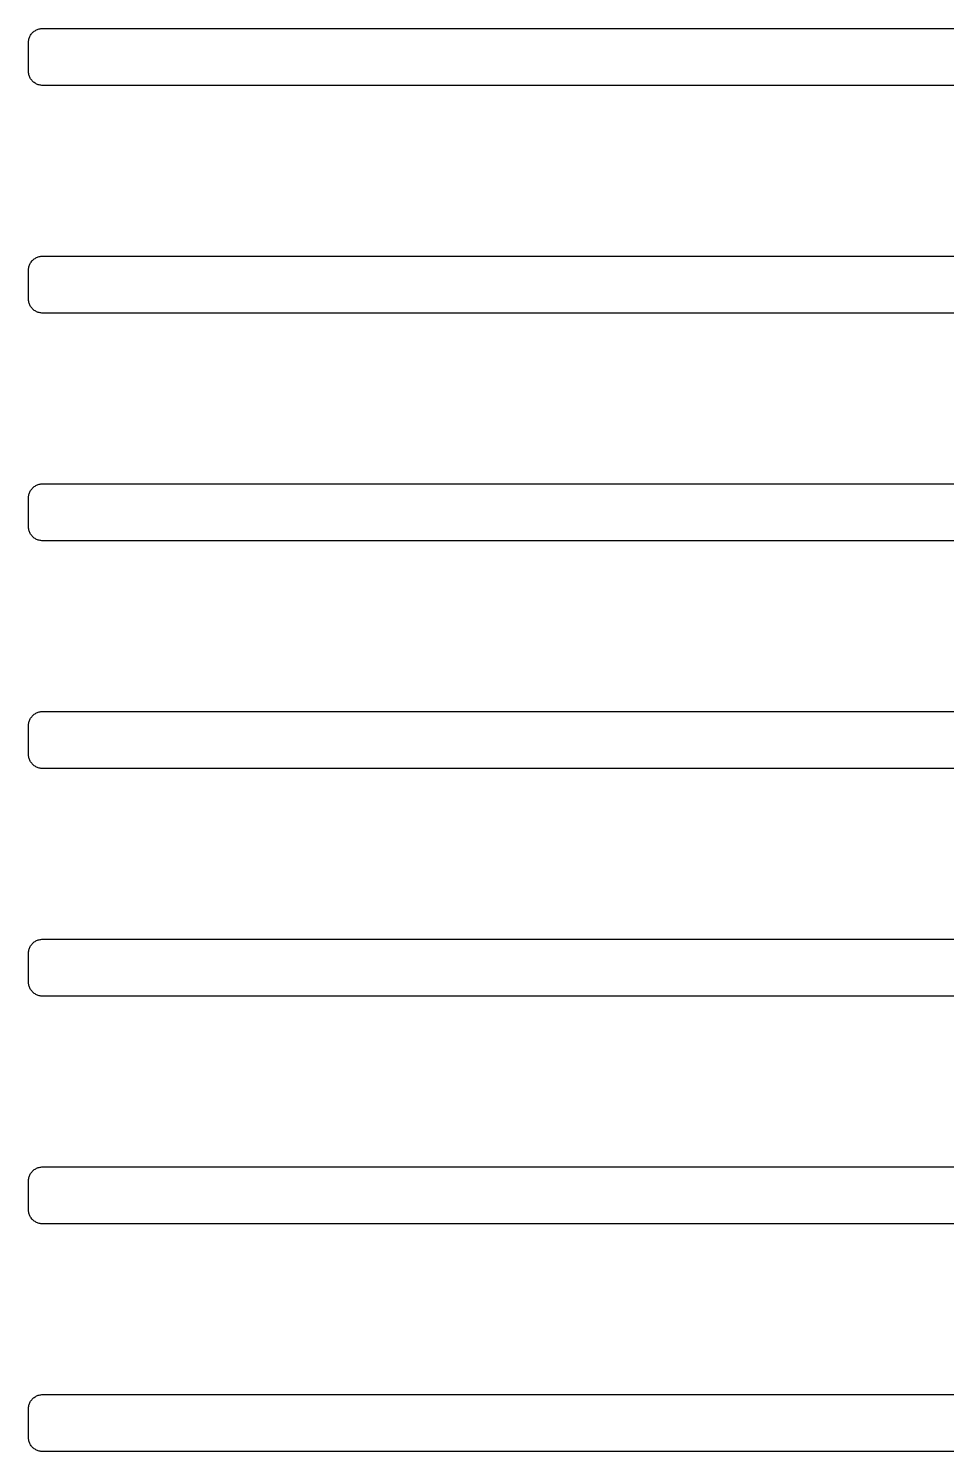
# Model space of a CAD drawing. Header units: metres. Extents: x -163 to 163, y -163 to 163.
# Drawn here: x -44.7 to -25.34, y 46.8 to 76.8 of the extents above; entities that cross this region are included whole.
import ezdxf

# ---------------------------------------------------------------- set-up
doc = ezdxf.new("R2010")
doc.units = ezdxf.units.M

msp = doc.modelspace()

# ---------------------------------------------------------------- linework, layer by layer
for p, q in [((-44.4366, 76.7987), (-44.4178, 76.8004)), ((-44.4178, 76.8004), (-44.3989, 76.801)), ((-44.3989, 76.801), (-17.3989, 76.801)), ((-44.6989, 76.501), (-44.6983, 76.5199)), ((-44.6989, 75.901), (-44.6989, 76.501)), ((-44.6983, 76.5199), (-44.6966, 76.5386)), ((-44.6966, 76.5386), (-44.6936, 76.5573)), ((-44.6936, 76.5573), (-44.6895, 76.5757)), ((-44.6895, 76.5757), (-44.6843, 76.5938)), ((-44.6843, 76.5938), (-44.6779, 76.6115)), ((-44.6779, 76.6115), (-44.6704, 76.6288)), ((-44.6704, 76.6288), (-44.6618, 76.6456)), ((-44.6618, 76.6456), (-44.6523, 76.6618)), ((-44.6523, 76.6618), (-44.6416, 76.6774)), ((-44.6416, 76.6774), (-44.6301, 76.6923)), ((-44.6301, 76.6923), (-44.6176, 76.7064)), ((-44.6176, 76.7064), (-44.6043, 76.7197)), ((-44.6043, 76.7197), (-44.5902, 76.7322)), ((-44.5902, 76.7322), (-44.5753, 76.7437)), ((-44.5753, 76.7437), (-44.5597, 76.7543)), ((-44.5597, 76.7543), (-44.5435, 76.7639)), ((-44.5435, 76.7639), (-44.5267, 76.7725)), ((-44.5267, 76.7725), (-44.5094, 76.78)), ((-44.5094, 76.78), (-44.4917, 76.7864)), ((-44.4917, 76.7864), (-44.4736, 76.7916)), ((-44.4736, 76.7916), (-44.4552, 76.7957)), ((-44.4552, 76.7957), (-44.4366, 76.7987)), ((-44.6983, 75.8822), (-44.6989, 75.901)), ((-44.6966, 75.8634), (-44.6983, 75.8822)), ((-44.6936, 75.8448), (-44.6966, 75.8634)), ((-44.6895, 75.8264), (-44.6936, 75.8448)), ((-44.6843, 75.8083), (-44.6895, 75.8264)), ((-44.6779, 75.7906), (-44.6843, 75.8083)), ((-44.6704, 75.7733), (-44.6779, 75.7906)), ((-44.6618, 75.7565), (-44.6704, 75.7733)), ((-44.6523, 75.7403), (-44.6618, 75.7565)), ((-44.6416, 75.7247), (-44.6523, 75.7403)), ((-44.6301, 75.7098), (-44.6416, 75.7247)), ((-44.6176, 75.6957), (-44.6301, 75.7098)), ((-44.6043, 75.6824), (-44.6176, 75.6957)), ((-44.5902, 75.6699), (-44.6043, 75.6824)), ((-44.5753, 75.6583), (-44.5902, 75.6699)), ((-44.5597, 75.6478), (-44.5753, 75.6583)), ((-44.5435, 75.6382), (-44.5597, 75.6478)), ((-44.5267, 75.6296), (-44.5435, 75.6382)), ((-44.5094, 75.6221), (-44.5267, 75.6296)), ((-44.4917, 75.6157), (-44.5094, 75.6221)), ((-44.4736, 75.6105), (-44.4917, 75.6157)), ((-44.4552, 75.6064), (-44.4736, 75.6105)), ((-44.4366, 75.6034), (-44.4552, 75.6064)), ((-44.4178, 75.6016), (-44.4366, 75.6034)), ((-44.3989, 75.601), (-44.4178, 75.6016)), ((-17.3989, 75.601), (-44.3989, 75.601)), ((-44.4366, 71.9987), (-44.4178, 72.0004)), ((-44.4178, 72.0004), (-44.3989, 72.001)), ((-44.3989, 72.001), (-17.3989, 72.001)), ((-44.6989, 71.701), (-44.6983, 71.7199)), ((-44.6989, 71.101), (-44.6989, 71.701)), ((-44.6983, 71.7199), (-44.6966, 71.7386)), ((-44.6966, 71.7386), (-44.6936, 71.7573)), ((-44.6936, 71.7573), (-44.6895, 71.7757)), ((-44.6895, 71.7757), (-44.6843, 71.7937)), ((-44.6843, 71.7937), (-44.6779, 71.8115)), ((-44.6779, 71.8115), (-44.6704, 71.8288)), ((-44.6704, 71.8288), (-44.6618, 71.8456)), ((-44.6618, 71.8456), (-44.6523, 71.8618)), ((-44.6523, 71.8618), (-44.6416, 71.8774)), ((-44.6416, 71.8774), (-44.6301, 71.8923)), ((-44.6301, 71.8923), (-44.6176, 71.9064)), ((-44.6176, 71.9064), (-44.6043, 71.9197)), ((-44.6043, 71.9197), (-44.5902, 71.9322)), ((-44.5902, 71.9322), (-44.5753, 71.9437)), ((-44.5753, 71.9437), (-44.5597, 71.9543)), ((-44.5597, 71.9543), (-44.5435, 71.9639)), ((-44.5435, 71.9639), (-44.5267, 71.9725)), ((-44.5267, 71.9725), (-44.5094, 71.98)), ((-44.5094, 71.98), (-44.4917, 71.9864)), ((-44.4917, 71.9864), (-44.4736, 71.9916)), ((-44.4736, 71.9916), (-44.4552, 71.9957)), ((-44.4552, 71.9957), (-44.4366, 71.9987)), ((-44.6983, 71.0822), (-44.6989, 71.101)), ((-44.6966, 71.0634), (-44.6983, 71.0822)), ((-44.6936, 71.0448), (-44.6966, 71.0634)), ((-44.6895, 71.0264), (-44.6936, 71.0448)), ((-44.6843, 71.0083), (-44.6895, 71.0264)), ((-44.6779, 70.9906), (-44.6843, 71.0083)), ((-44.6704, 70.9733), (-44.6779, 70.9906)), ((-44.6618, 70.9565), (-44.6704, 70.9733)), ((-44.6523, 70.9403), (-44.6618, 70.9565)), ((-44.6416, 70.9247), (-44.6523, 70.9403)), ((-44.6301, 70.9098), (-44.6416, 70.9247)), ((-44.6176, 70.8957), (-44.6301, 70.9098)), ((-44.6043, 70.8824), (-44.6176, 70.8957)), ((-44.5902, 70.8699), (-44.6043, 70.8824)), ((-44.5753, 70.8583), (-44.5902, 70.8699)), ((-44.5597, 70.8477), (-44.5753, 70.8583)), ((-44.5435, 70.8382), (-44.5597, 70.8477)), ((-44.5267, 70.8296), (-44.5435, 70.8382)), ((-44.5094, 70.8221), (-44.5267, 70.8296)), ((-44.4917, 70.8157), (-44.5094, 70.8221)), ((-44.4736, 70.8105), (-44.4917, 70.8157)), ((-44.4552, 70.8064), (-44.4736, 70.8105)), ((-44.4366, 70.8034), (-44.4552, 70.8064)), ((-44.4178, 70.8016), (-44.4366, 70.8034)), ((-44.3989, 70.801), (-44.4178, 70.8016)), ((-17.3989, 70.801), (-44.3989, 70.801)), ((-44.4366, 67.1987), (-44.4178, 67.2005)), ((-44.4178, 67.2005), (-44.3989, 67.201)), ((-44.3989, 67.201), (-17.3989, 67.201)), ((-44.6989, 66.901), (-44.6983, 66.9199)), ((-44.6989, 66.301), (-44.6989, 66.901)), ((-44.6983, 66.9199), (-44.6966, 66.9386)), ((-44.6966, 66.9386), (-44.6936, 66.9573)), ((-44.6936, 66.9573), (-44.6895, 66.9756)), ((-44.6895, 66.9756), (-44.6843, 66.9937)), ((-44.6843, 66.9937), (-44.6779, 67.0115)), ((-44.6779, 67.0115), (-44.6704, 67.0288)), ((-44.6704, 67.0288), (-44.6618, 67.0456)), ((-44.6618, 67.0456), (-44.6523, 67.0618)), ((-44.6523, 67.0618), (-44.6416, 67.0774)), ((-44.6416, 67.0774), (-44.6301, 67.0923)), ((-44.6301, 67.0923), (-44.6176, 67.1064)), ((-44.6176, 67.1064), (-44.6043, 67.1197)), ((-44.6043, 67.1197), (-44.5902, 67.1322)), ((-44.5902, 67.1322), (-44.5753, 67.1438)), ((-44.5753, 67.1438), (-44.5597, 67.1543)), ((-44.5597, 67.1543), (-44.5435, 67.1639)), ((-44.5435, 67.1639), (-44.5267, 67.1725)), ((-44.5267, 67.1725), (-44.5094, 67.18)), ((-44.5094, 67.18), (-44.4917, 67.1864)), ((-44.4917, 67.1864), (-44.4736, 67.1916)), ((-44.4736, 67.1916), (-44.4552, 67.1957)), ((-44.4552, 67.1957), (-44.4366, 67.1987)), ((-44.6983, 66.2822), (-44.6989, 66.301)), ((-44.6966, 66.2634), (-44.6983, 66.2822)), ((-44.6936, 66.2448), (-44.6966, 66.2634)), ((-44.6895, 66.2264), (-44.6936, 66.2448)), ((-44.6843, 66.2083), (-44.6895, 66.2264)), ((-44.6779, 66.1906), (-44.6843, 66.2083)), ((-44.6704, 66.1733), (-44.6779, 66.1906)), ((-44.6618, 66.1565), (-44.6704, 66.1733)), ((-44.6523, 66.1403), (-44.6618, 66.1565)), ((-44.6416, 66.1247), (-44.6523, 66.1403)), ((-44.6301, 66.1098), (-44.6416, 66.1247)), ((-44.6176, 66.0957), (-44.6301, 66.1098)), ((-44.6043, 66.0824), (-44.6176, 66.0957)), ((-44.5902, 66.0699), (-44.6043, 66.0824)), ((-44.5753, 66.0583), (-44.5902, 66.0699)), ((-44.5597, 66.0477), (-44.5753, 66.0583)), ((-44.5435, 66.0381), (-44.5597, 66.0477)), ((-44.5267, 66.0296), (-44.5435, 66.0381)), ((-44.5094, 66.0221), (-44.5267, 66.0296)), ((-44.4917, 66.0157), (-44.5094, 66.0221)), ((-44.4736, 66.0105), (-44.4917, 66.0157)), ((-44.4552, 66.0064), (-44.4736, 66.0105)), ((-44.4366, 66.0034), (-44.4552, 66.0064)), ((-44.4178, 66.0016), (-44.4366, 66.0034)), ((-44.3989, 66.001), (-44.4178, 66.0016)), ((-17.3989, 66.001), (-44.3989, 66.001)), ((-44.4366, 62.3987), (-44.4178, 62.4005)), ((-44.4178, 62.4005), (-44.3989, 62.401)), ((-44.3989, 62.401), (-17.3989, 62.401)), ((-44.6989, 62.101), (-44.6983, 62.1199)), ((-44.6989, 61.501), (-44.6989, 62.101)), ((-44.6983, 62.1199), (-44.6966, 62.1386)), ((-44.6966, 62.1386), (-44.6936, 62.1573)), ((-44.6936, 62.1573), (-44.6895, 62.1756)), ((-44.6895, 62.1756), (-44.6843, 62.1937)), ((-44.6843, 62.1937), (-44.6779, 62.2115)), ((-44.6779, 62.2115), (-44.6704, 62.2288)), ((-44.6704, 62.2288), (-44.6618, 62.2456)), ((-44.6618, 62.2456), (-44.6523, 62.2618)), ((-44.6523, 62.2618), (-44.6416, 62.2774)), ((-44.6416, 62.2774), (-44.6301, 62.2923)), ((-44.6301, 62.2923), (-44.6176, 62.3064)), ((-44.6176, 62.3064), (-44.6043, 62.3197)), ((-44.6043, 62.3197), (-44.5902, 62.3322)), ((-44.5902, 62.3322), (-44.5753, 62.3438)), ((-44.5753, 62.3438), (-44.5597, 62.3543)), ((-44.5597, 62.3543), (-44.5435, 62.3639)), ((-44.5435, 62.3639), (-44.5267, 62.3725)), ((-44.5267, 62.3725), (-44.5094, 62.38)), ((-44.5094, 62.38), (-44.4917, 62.3864)), ((-44.4917, 62.3864), (-44.4736, 62.3916)), ((-44.4736, 62.3916), (-44.4552, 62.3957)), ((-44.4552, 62.3957), (-44.4366, 62.3987)), ((-44.6983, 61.4822), (-44.6989, 61.501)), ((-44.6966, 61.4634), (-44.6983, 61.4822)), ((-44.6936, 61.4448), (-44.6966, 61.4634)), ((-44.6895, 61.4264), (-44.6936, 61.4448)), ((-44.6843, 61.4083), (-44.6895, 61.4264)), ((-44.6779, 61.3906), (-44.6843, 61.4083)), ((-44.6704, 61.3733), (-44.6779, 61.3906)), ((-44.6618, 61.3565), (-44.6704, 61.3733)), ((-44.6523, 61.3403), (-44.6618, 61.3565)), ((-44.6416, 61.3247), (-44.6523, 61.3403)), ((-44.6301, 61.3098), (-44.6416, 61.3247)), ((-44.6176, 61.2957), (-44.6301, 61.3098)), ((-44.6043, 61.2823), (-44.6176, 61.2957)), ((-44.5902, 61.2699), (-44.6043, 61.2823)), ((-44.5753, 61.2583), (-44.5902, 61.2699)), ((-44.5597, 61.2477), (-44.5753, 61.2583)), ((-44.5435, 61.2381), (-44.5597, 61.2477)), ((-44.5267, 61.2296), (-44.5435, 61.2381)), ((-44.5094, 61.2221), (-44.5267, 61.2296)), ((-44.4917, 61.2157), (-44.5094, 61.2221)), ((-44.4736, 61.2105), (-44.4917, 61.2157)), ((-44.4552, 61.2064), (-44.4736, 61.2105)), ((-44.4366, 61.2034), (-44.4552, 61.2064)), ((-44.4178, 61.2016), (-44.4366, 61.2034)), ((-44.3989, 61.201), (-44.4178, 61.2016)), ((-17.3989, 61.201), (-44.3989, 61.201)), ((-44.4366, 57.5987), (-44.4178, 57.6004)), ((-44.4178, 57.6004), (-44.3989, 57.601)), ((-44.3989, 57.601), (-17.3989, 57.601)), ((-44.6989, 57.301), (-44.6983, 57.3199)), ((-44.6989, 56.701), (-44.6989, 57.301)), ((-44.6983, 57.3199), (-44.6966, 57.3386)), ((-44.6966, 57.3386), (-44.6936, 57.3573)), ((-44.6936, 57.3573), (-44.6895, 57.3756)), ((-44.6895, 57.3756), (-44.6843, 57.3937)), ((-44.6843, 57.3937), (-44.6779, 57.4115)), ((-44.6779, 57.4115), (-44.6704, 57.4288)), ((-44.6704, 57.4288), (-44.6618, 57.4456)), ((-44.6618, 57.4456), (-44.6523, 57.4618)), ((-44.6523, 57.4618), (-44.6416, 57.4774)), ((-44.6416, 57.4774), (-44.6301, 57.4923)), ((-44.6301, 57.4923), (-44.6176, 57.5064)), ((-44.6176, 57.5064), (-44.6043, 57.5197)), ((-44.6043, 57.5197), (-44.5902, 57.5322)), ((-44.5902, 57.5322), (-44.5753, 57.5437)), ((-44.5753, 57.5437), (-44.5597, 57.5543)), ((-44.5597, 57.5543), (-44.5435, 57.5639)), ((-44.5435, 57.5639), (-44.5267, 57.5725)), ((-44.5267, 57.5725), (-44.5094, 57.58)), ((-44.5094, 57.58), (-44.4917, 57.5863)), ((-44.4917, 57.5863), (-44.4736, 57.5916)), ((-44.4736, 57.5916), (-44.4552, 57.5957)), ((-44.4552, 57.5957), (-44.4366, 57.5987)), ((-44.6983, 56.6822), (-44.6989, 56.701)), ((-44.6966, 56.6634), (-44.6983, 56.6822)), ((-44.6936, 56.6448), (-44.6966, 56.6634)), ((-44.6895, 56.6264), (-44.6936, 56.6448)), ((-44.6843, 56.6083), (-44.6895, 56.6264)), ((-44.6779, 56.5906), (-44.6843, 56.6083)), ((-44.6704, 56.5733), (-44.6779, 56.5906)), ((-44.6618, 56.5565), (-44.6704, 56.5733)), ((-44.6523, 56.5403), (-44.6618, 56.5565)), ((-44.6416, 56.5247), (-44.6523, 56.5403)), ((-44.6301, 56.5098), (-44.6416, 56.5247)), ((-44.6176, 56.4957), (-44.6301, 56.5098)), ((-44.6043, 56.4823), (-44.6176, 56.4957)), ((-44.5902, 56.4699), (-44.6043, 56.4823)), ((-44.5753, 56.4583), (-44.5902, 56.4699)), ((-44.5597, 56.4477), (-44.5753, 56.4583)), ((-44.5435, 56.4382), (-44.5597, 56.4477)), ((-44.5267, 56.4296), (-44.5435, 56.4382)), ((-44.5094, 56.4221), (-44.5267, 56.4296)), ((-44.4917, 56.4157), (-44.5094, 56.4221)), ((-44.4736, 56.4105), (-44.4917, 56.4157)), ((-44.4552, 56.4064), (-44.4736, 56.4105)), ((-44.4366, 56.4034), (-44.4552, 56.4064)), ((-44.4178, 56.4016), (-44.4366, 56.4034)), ((-44.3989, 56.401), (-44.4178, 56.4016)), ((-17.3989, 56.401), (-44.3989, 56.401)), ((-44.4366, 52.7987), (-44.4178, 52.8004)), ((-44.4178, 52.8004), (-44.3989, 52.801)), ((-44.3989, 52.801), (-17.3989, 52.801)), ((-44.6989, 52.501), (-44.6983, 52.5199)), ((-44.6989, 51.901), (-44.6989, 52.501)), ((-44.6983, 52.5199), (-44.6966, 52.5386)), ((-44.6966, 52.5386), (-44.6936, 52.5573)), ((-44.6936, 52.5573), (-44.6895, 52.5757)), ((-44.6895, 52.5757), (-44.6843, 52.5938)), ((-44.6843, 52.5938), (-44.6779, 52.6115)), ((-44.6779, 52.6115), (-44.6704, 52.6288)), ((-44.6704, 52.6288), (-44.6618, 52.6456)), ((-44.6618, 52.6456), (-44.6523, 52.6618)), ((-44.6523, 52.6618), (-44.6416, 52.6774)), ((-44.6416, 52.6774), (-44.6301, 52.6923)), ((-44.6301, 52.6923), (-44.6176, 52.7064)), ((-44.6176, 52.7064), (-44.6043, 52.7197)), ((-44.6043, 52.7197), (-44.5902, 52.7322)), ((-44.5902, 52.7322), (-44.5753, 52.7437)), ((-44.5753, 52.7437), (-44.5597, 52.7543)), ((-44.5597, 52.7543), (-44.5435, 52.7639)), ((-44.5435, 52.7639), (-44.5267, 52.7725)), ((-44.5267, 52.7725), (-44.5094, 52.78)), ((-44.5094, 52.78), (-44.4917, 52.7864)), ((-44.4917, 52.7864), (-44.4736, 52.7916)), ((-44.4736, 52.7916), (-44.4552, 52.7957)), ((-44.4552, 52.7957), (-44.4366, 52.7987)), ((-44.6983, 51.8822), (-44.6989, 51.901)), ((-44.6966, 51.8634), (-44.6983, 51.8822)), ((-44.6936, 51.8448), (-44.6966, 51.8634)), ((-44.6895, 51.8264), (-44.6936, 51.8448)), ((-44.6843, 51.8083), (-44.6895, 51.8264)), ((-44.6779, 51.7906), (-44.6843, 51.8083)), ((-44.6704, 51.7733), (-44.6779, 51.7906)), ((-44.6618, 51.7565), (-44.6704, 51.7733)), ((-44.6523, 51.7403), (-44.6618, 51.7565)), ((-44.6416, 51.7247), (-44.6523, 51.7403)), ((-44.6301, 51.7098), (-44.6416, 51.7247)), ((-44.6176, 51.6957), (-44.6301, 51.7098)), ((-44.6043, 51.6824), (-44.6176, 51.6957)), ((-44.5902, 51.6699), (-44.6043, 51.6824)), ((-44.5753, 51.6583), (-44.5902, 51.6699)), ((-44.5597, 51.6477), (-44.5753, 51.6583)), ((-44.5435, 51.6382), (-44.5597, 51.6477)), ((-44.5267, 51.6296), (-44.5435, 51.6382)), ((-44.5094, 51.6221), (-44.5267, 51.6296)), ((-44.4917, 51.6157), (-44.5094, 51.6221)), ((-44.4736, 51.6105), (-44.4917, 51.6157)), ((-44.4552, 51.6064), (-44.4736, 51.6105)), ((-44.4366, 51.6034), (-44.4552, 51.6064)), ((-44.4178, 51.6016), (-44.4366, 51.6034)), ((-44.3989, 51.601), (-44.4178, 51.6016)), ((-17.3989, 51.601), (-44.3989, 51.601)), ((-44.4366, 47.9987), (-44.4178, 48.0004)), ((-44.4178, 48.0004), (-44.3989, 48.001)), ((-44.3989, 48.001), (-17.3989, 48.001)), ((-44.6989, 47.701), (-44.6983, 47.7199)), ((-44.6989, 47.101), (-44.6989, 47.701)), ((-44.6983, 47.7199), (-44.6966, 47.7386)), ((-44.6966, 47.7386), (-44.6936, 47.7572)), ((-44.6936, 47.7572), (-44.6895, 47.7757)), ((-44.6895, 47.7757), (-44.6843, 47.7937)), ((-44.6843, 47.7937), (-44.6779, 47.8115)), ((-44.6779, 47.8115), (-44.6704, 47.8288)), ((-44.6704, 47.8288), (-44.6618, 47.8456)), ((-44.6618, 47.8456), (-44.6523, 47.8618)), ((-44.6523, 47.8618), (-44.6416, 47.8774)), ((-44.6416, 47.8774), (-44.6301, 47.8923)), ((-44.6301, 47.8923), (-44.6176, 47.9064)), ((-44.6176, 47.9064), (-44.6043, 47.9197)), ((-44.6043, 47.9197), (-44.5902, 47.9322)), ((-44.5902, 47.9322), (-44.5753, 47.9437)), ((-44.5753, 47.9437), (-44.5597, 47.9543)), ((-44.5597, 47.9543), (-44.5435, 47.9639)), ((-44.5435, 47.9639), (-44.5267, 47.9725)), ((-44.5267, 47.9725), (-44.5094, 47.98)), ((-44.5094, 47.98), (-44.4917, 47.9864)), ((-44.4917, 47.9864), (-44.4736, 47.9916)), ((-44.4736, 47.9916), (-44.4552, 47.9957)), ((-44.4552, 47.9957), (-44.4366, 47.9987)), ((-44.6983, 47.0822), (-44.6989, 47.101)), ((-44.6966, 47.0634), (-44.6983, 47.0822)), ((-44.6936, 47.0448), (-44.6966, 47.0634)), ((-44.6895, 47.0264), (-44.6936, 47.0448)), ((-44.6843, 47.0083), (-44.6895, 47.0264)), ((-44.6779, 46.9906), (-44.6843, 47.0083)), ((-44.6704, 46.9733), (-44.6779, 46.9906)), ((-44.6618, 46.9565), (-44.6704, 46.9733)), ((-44.6523, 46.9403), (-44.6618, 46.9565)), ((-44.6416, 46.9247), (-44.6523, 46.9403)), ((-44.6301, 46.9098), (-44.6416, 46.9247)), ((-44.6176, 46.8957), (-44.6301, 46.9098)), ((-44.6043, 46.8824), (-44.6176, 46.8957)), ((-44.5902, 46.8699), (-44.6043, 46.8824)), ((-44.5753, 46.8583), (-44.5902, 46.8699)), ((-44.5597, 46.8477), (-44.5753, 46.8583)), ((-44.5435, 46.8382), (-44.5597, 46.8477)), ((-44.5267, 46.8296), (-44.5435, 46.8382)), ((-44.5094, 46.8221), (-44.5267, 46.8296)), ((-44.4917, 46.8157), (-44.5094, 46.8221)), ((-44.4736, 46.8105), (-44.4917, 46.8157)), ((-44.4552, 46.8064), (-44.4736, 46.8105)), ((-44.4366, 46.8034), (-44.4552, 46.8064)), ((-44.4178, 46.8016), (-44.4366, 46.8034)), ((-44.3989, 46.801), (-44.4178, 46.8016)), ((-17.3989, 46.801), (-44.3989, 46.801))]:
    msp.add_line(p, q)

doc.saveas('drawing.dxf')
